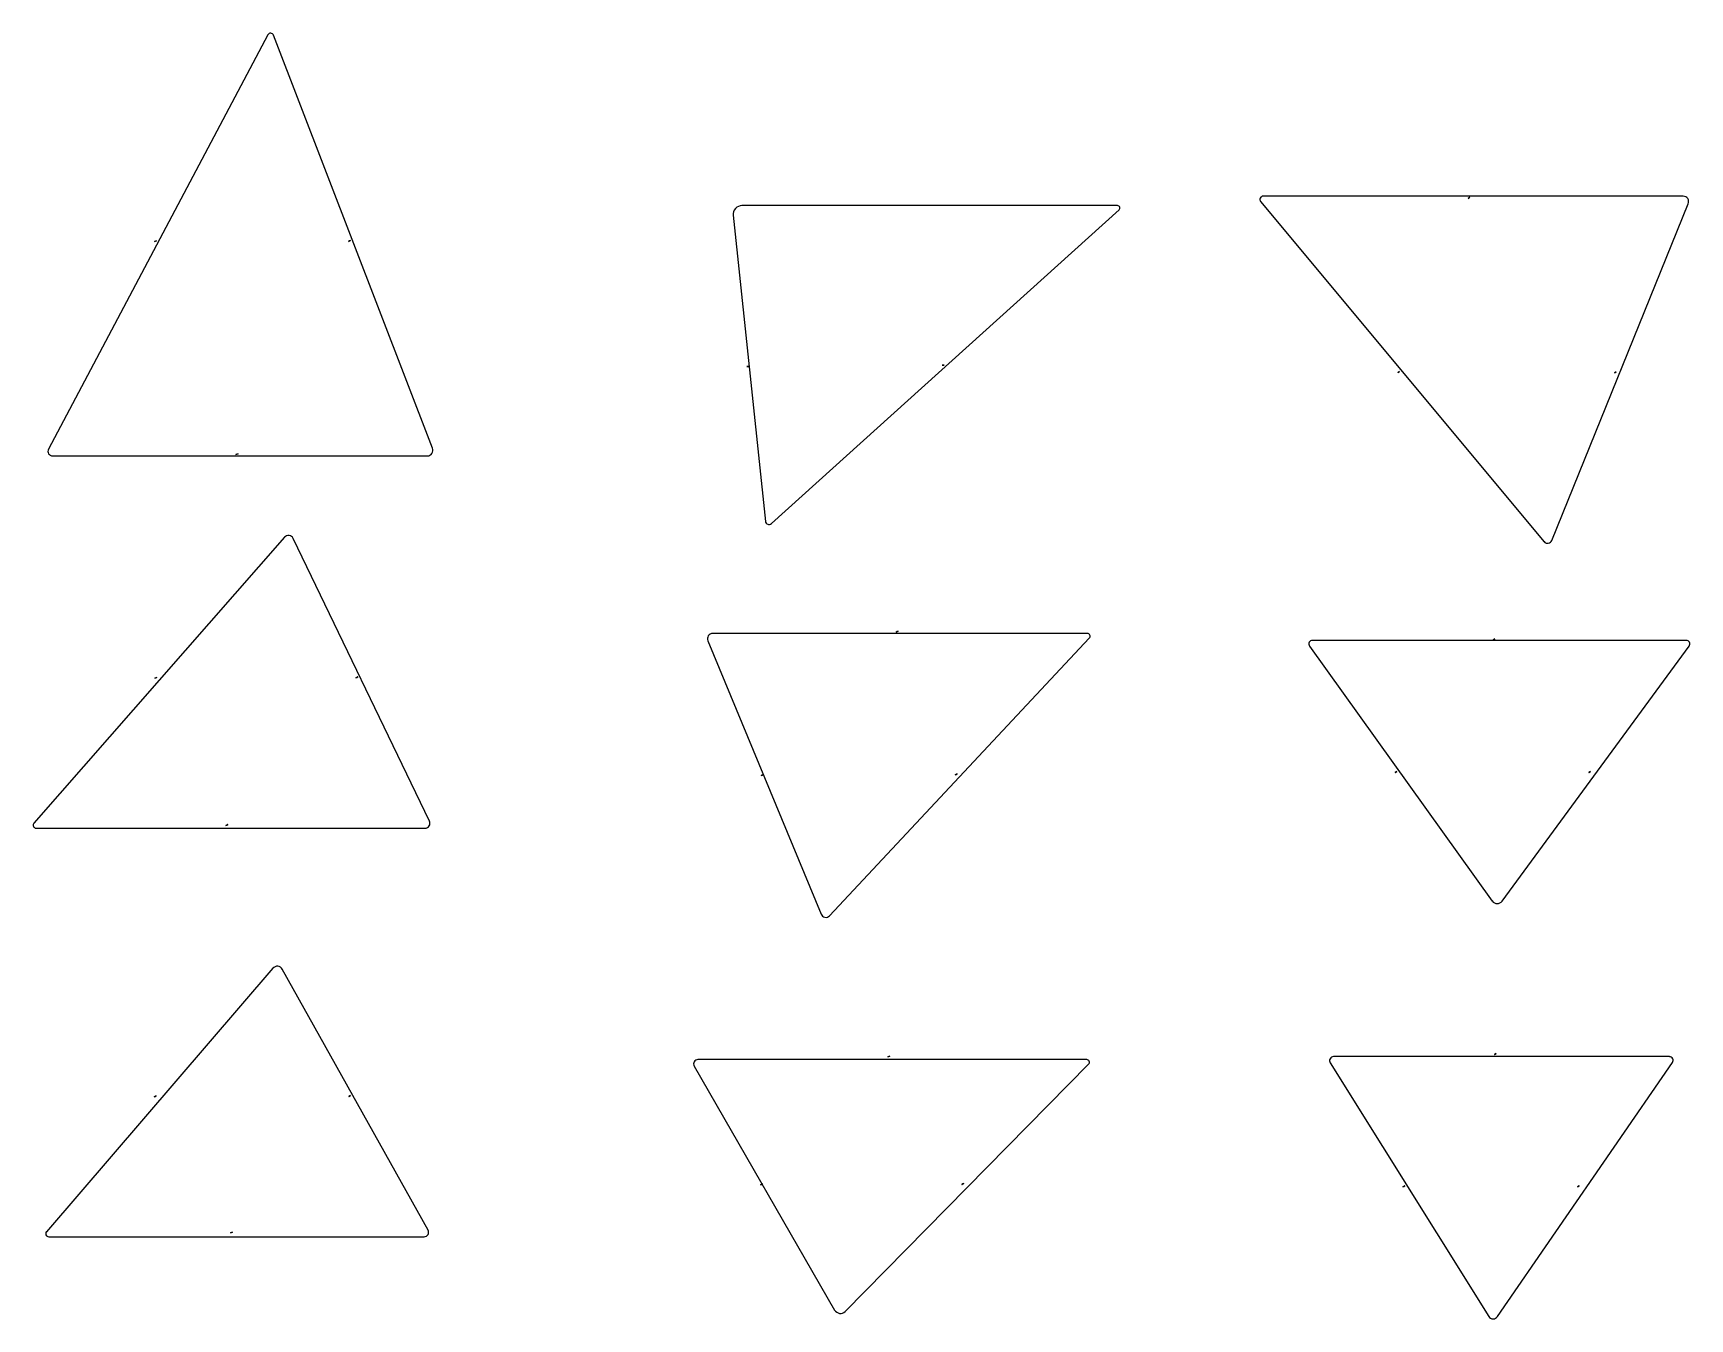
# Model space of a CAD drawing. Header units: metres. Extents: x -1 to 145, y -1 to 19.
# Drawn here: x 100.96 to 108.92, y 7.17 to 13.35 of the extents above; entities that cross this region are included whole.
import ezdxf

# ---------------------------------------------------------------- set-up
doc = ezdxf.new("R2010")
doc.units = ezdxf.units.M
doc.layers.add('LABELS', color=1, linetype='CONTINUOUS')
doc.layers.add('SHAPES', color=3, linetype='CONTINUOUS')

msp = doc.modelspace()

# ---------------------------------------------------------------- linework, layer by layer
at = {"layer": 'LABELS'}
for p, q in [((107.8621, 12.5587), (107.854, 12.5522)), ((107.8621, 12.5587), (107.854, 12.5522)), ((107.8621, 12.5587), (107.854, 12.5522)), ((107.8621, 12.5587), (107.854, 12.5522)), ((107.854, 12.5522), (107.858, 12.5554)), ((107.854, 12.5522), (107.858, 12.5554)), ((107.858, 12.5554), (107.854, 12.5522)), ((107.854, 12.5522), (107.858, 12.5554)), ((107.858, 12.5554), (107.854, 12.5522)), ((107.854, 12.5522), (107.858, 12.5554)), ((107.858, 12.5554), (107.854, 12.5522)), ((107.854, 12.5522), (107.858, 12.5554)), ((107.858, 12.5554), (107.854, 12.5522)), ((107.854, 12.5522), (107.854, 12.5522)), ((107.854, 12.5522), (107.854, 12.5522)), ((107.854, 12.5522), (107.854, 12.5522)), ((107.858, 12.5554), (107.8621, 12.5587)), ((107.858, 12.5554), (107.8621, 12.5587)), ((107.858, 12.5554), (107.8621, 12.5587)), ((107.8621, 12.5587), (107.858, 12.5554)), ((107.8621, 12.5587), (107.858, 12.5554)), ((107.858, 12.5554), (107.8621, 12.5587)), ((107.8621, 12.5587), (107.858, 12.5554)), ((107.858, 12.5554), (107.8621, 12.5587)), ((107.8621, 12.5587), (107.858, 12.5554)), ((107.858, 12.5554), (107.858, 12.5554)), ((107.8621, 12.5587), (107.8621, 12.5587)), ((107.8621, 12.5587), (107.8621, 12.5587)), ((107.8621, 12.5587), (107.8621, 12.5587)), ((101.5491, 12.3479), (101.5393, 12.3444)), ((101.5491, 12.3479), (101.5393, 12.3444)), ((101.5491, 12.3479), (101.5393, 12.3444)), ((101.5491, 12.3479), (101.5393, 12.3444)), ((101.5393, 12.3444), (101.5491, 12.3479)), ((101.5491, 12.3479), (101.5393, 12.3444)), ((101.5393, 12.3444), (101.5442, 12.3461)), ((101.5442, 12.3461), (101.5393, 12.3444)), ((101.5442, 12.3461), (101.5393, 12.3444)), ((101.5393, 12.3444), (101.5442, 12.3461)), ((101.5442, 12.3461), (101.5393, 12.3444)), ((101.5393, 12.3444), (101.5442, 12.3461)), ((101.5442, 12.3461), (101.5393, 12.3444)), ((101.5393, 12.3444), (101.5442, 12.3461)), ((101.5442, 12.3461), (101.5393, 12.3444)), ((101.5393, 12.3444), (101.5442, 12.3461)), ((101.5442, 12.3461), (101.5393, 12.3444)), ((101.5393, 12.3444), (101.5442, 12.3461)), ((101.5393, 12.3444), (101.5442, 12.3461)), ((101.5442, 12.3461), (101.5393, 12.3444)), ((101.5393, 12.3444), (101.5442, 12.3461)), ((101.5442, 12.3461), (101.5491, 12.3479)), ((101.5491, 12.3479), (101.5442, 12.3461)), ((101.5442, 12.3461), (101.5491, 12.3479)), ((101.5491, 12.3479), (101.5442, 12.3461)), ((101.5442, 12.3461), (101.5491, 12.3479)), ((101.5491, 12.3479), (101.5442, 12.3461)), ((101.5442, 12.3461), (101.5491, 12.3479)), ((101.5442, 12.3461), (101.5491, 12.3479)), ((101.5491, 12.3479), (101.5442, 12.3461)), ((101.5442, 12.3461), (101.5491, 12.3479)), ((101.5491, 12.3479), (101.5491, 12.3479)), ((101.5491, 12.3479), (101.5491, 12.3479)), ((101.5491, 12.3479), (101.5491, 12.3479)), ((101.5491, 12.3479), (101.5491, 12.3479)), ((101.5491, 12.3479), (101.5491, 12.3479)), ((102.4804, 12.349), (102.4706, 12.3455)), ((102.4804, 12.349), (102.4706, 12.3455)), ((102.4804, 12.349), (102.4706, 12.3455)), ((102.4804, 12.349), (102.4706, 12.3455)), ((102.4804, 12.349), (102.4706, 12.3455)), ((102.4706, 12.3455), (102.4755, 12.3473)), ((102.4755, 12.3473), (102.4706, 12.3455)), ((102.4755, 12.3473), (102.4706, 12.3455)), ((102.4706, 12.3455), (102.4755, 12.3473)), ((102.4755, 12.3473), (102.4706, 12.3455)), ((102.4706, 12.3455), (102.4755, 12.3473)), ((102.4755, 12.3473), (102.4706, 12.3455)), ((102.4706, 12.3455), (102.4755, 12.3473)), ((102.4755, 12.3473), (102.4706, 12.3455)), ((102.4706, 12.3455), (102.4755, 12.3473)), ((102.4755, 12.3473), (102.4706, 12.3455)), ((102.4706, 12.3455), (102.4755, 12.3473)), ((102.4706, 12.3455), (102.4755, 12.3473)), ((102.4755, 12.3473), (102.4706, 12.3455)), ((102.4706, 12.3455), (102.4755, 12.3473)), ((102.4706, 12.3455), (102.4755, 12.3473)), ((102.4706, 12.3455), (102.4706, 12.3455)), ((102.4706, 12.3455), (102.4706, 12.3455)), ((102.4706, 12.3455), (102.4706, 12.3455)), ((102.4706, 12.3455), (102.4706, 12.3455)), ((102.4706, 12.3455), (102.4706, 12.3455)), ((102.4706, 12.3455), (102.4706, 12.3455)), ((102.4755, 12.3473), (102.4804, 12.349)), ((102.4804, 12.349), (102.4755, 12.3473)), ((102.4755, 12.3473), (102.4804, 12.349)), ((102.4804, 12.349), (102.4755, 12.3473)), ((102.4755, 12.3473), (102.4804, 12.349)), ((102.4804, 12.349), (102.4755, 12.3473)), ((102.4755, 12.3473), (102.4804, 12.349)), ((102.4755, 12.3473), (102.4804, 12.349)), ((102.4804, 12.349), (102.4755, 12.3473)), ((102.4755, 12.3473), (102.4804, 12.349)), ((102.4804, 12.349), (102.4804, 12.349)), ((102.4804, 12.349), (102.4804, 12.349)), ((102.4804, 12.349), (102.4804, 12.349)), ((102.4804, 12.349), (102.4804, 12.349)), ((102.4804, 12.349), (102.4804, 12.349)), ((102.4804, 12.349), (102.4804, 12.349)), ((101.5393, 12.3444), (101.5393, 12.3444)), ((101.5393, 12.3444), (101.5393, 12.3444)), ((101.5393, 12.3444), (101.5393, 12.3444)), ((101.5393, 12.3444), (101.5393, 12.3444)), ((101.5393, 12.3444), (101.5393, 12.3444)), ((101.5393, 12.3444), (101.5393, 12.3444)), ((104.3868, 11.7442), (104.392, 11.7442)), ((104.392, 11.7442), (104.3868, 11.7442)), ((104.3972, 11.7442), (104.3868, 11.7442)), ((104.392, 11.7442), (104.3868, 11.7442)), ((104.3868, 11.7442), (104.3868, 11.7442)), ((104.3868, 11.7442), (104.392, 11.7442)), ((104.392, 11.7442), (104.3868, 11.7442)), ((104.3868, 11.7442), (104.392, 11.7442)), ((104.392, 11.7442), (104.3868, 11.7442)), ((104.3868, 11.7442), (104.3868, 11.7442)), ((104.3868, 11.7442), (104.392, 11.7442)), ((104.392, 11.7442), (104.3868, 11.7442)), ((104.3868, 11.7442), (104.3868, 11.7442)), ((104.3868, 11.7442), (104.392, 11.7442)), ((104.392, 11.7442), (104.3868, 11.7442)), ((104.3972, 11.7442), (104.3868, 11.7442)), ((104.3868, 11.7442), (104.3868, 11.7442)), ((104.3868, 11.7442), (104.392, 11.7442)), ((104.3972, 11.7442), (104.3868, 11.7442)), ((104.3972, 11.7442), (104.3868, 11.7442)), ((104.3868, 11.7442), (104.392, 11.7442)), ((104.392, 11.7442), (104.3868, 11.7442)), ((104.3868, 11.7442), (104.3868, 11.7442)), ((104.3868, 11.7442), (104.392, 11.7442)), ((104.3868, 11.7442), (104.3972, 11.7442)), ((104.3972, 11.7442), (104.3868, 11.7442)), ((104.3868, 11.7442), (104.3868, 11.7442)), ((104.3868, 11.7442), (104.392, 11.7442)), ((104.392, 11.7442), (104.3972, 11.7442)), ((104.3972, 11.7442), (104.392, 11.7442)), ((104.392, 11.7442), (104.3972, 11.7442)), ((104.3972, 11.7442), (104.392, 11.7442)), ((104.392, 11.7442), (104.3972, 11.7442)), ((104.3972, 11.7442), (104.392, 11.7442)), ((104.392, 11.7442), (104.3972, 11.7442)), ((104.392, 11.7442), (104.3972, 11.7442)), ((104.3972, 11.7442), (104.392, 11.7442)), ((104.392, 11.7442), (104.3972, 11.7442)), ((104.392, 11.7442), (104.3972, 11.7442)), ((104.3972, 11.7442), (104.3972, 11.7442)), ((104.3972, 11.7442), (104.3972, 11.7442)), ((104.3972, 11.7442), (104.3972, 11.7442)), ((104.3972, 11.7442), (104.3972, 11.7442)), ((104.3972, 11.7442), (104.3972, 11.7442)), ((104.3972, 11.7442), (104.3972, 11.7442)), ((105.3251, 11.7508), (105.3303, 11.7508)), ((105.3303, 11.7508), (105.3251, 11.7508)), ((105.3355, 11.7508), (105.3251, 11.7508)), ((105.3303, 11.7508), (105.3251, 11.7508)), ((105.3251, 11.7508), (105.3251, 11.7508)), ((105.3251, 11.7508), (105.3303, 11.7508)), ((105.3303, 11.7508), (105.3251, 11.7508)), ((105.3251, 11.7508), (105.3303, 11.7508)), ((105.3303, 11.7508), (105.3251, 11.7508)), ((105.3251, 11.7508), (105.3251, 11.7508)), ((105.3251, 11.7508), (105.3303, 11.7508)), ((105.3303, 11.7508), (105.3251, 11.7508)), ((105.3251, 11.7508), (105.3251, 11.7508)), ((105.3251, 11.7508), (105.3303, 11.7508)), ((105.3303, 11.7508), (105.3251, 11.7508)), ((105.3355, 11.7508), (105.3251, 11.7508)), ((105.3251, 11.7508), (105.3251, 11.7508)), ((105.3251, 11.7508), (105.3303, 11.7508)), ((105.3355, 11.7508), (105.3251, 11.7508)), ((105.3355, 11.7508), (105.3251, 11.7508)), ((105.3251, 11.7508), (105.3303, 11.7508)), ((105.3303, 11.7508), (105.3251, 11.7508)), ((105.3251, 11.7508), (105.3251, 11.7508)), ((105.3251, 11.7508), (105.3303, 11.7508)), ((105.3251, 11.7508), (105.3251, 11.7508)), ((105.3251, 11.7508), (105.3355, 11.7508)), ((105.3355, 11.7508), (105.3251, 11.7508)), ((105.3303, 11.7508), (105.3355, 11.7508)), ((105.3355, 11.7508), (105.3303, 11.7508)), ((105.3303, 11.7508), (105.3355, 11.7508)), ((105.3355, 11.7508), (105.3303, 11.7508)), ((105.3303, 11.7508), (105.3355, 11.7508)), ((105.3355, 11.7508), (105.3303, 11.7508)), ((105.3303, 11.7508), (105.3355, 11.7508)), ((105.3303, 11.7508), (105.3355, 11.7508)), ((105.3355, 11.7508), (105.3303, 11.7508)), ((105.3303, 11.7508), (105.3355, 11.7508)), ((105.3355, 11.7508), (105.3355, 11.7508)), ((105.3355, 11.7508), (105.3355, 11.7508)), ((105.3355, 11.7508), (105.3355, 11.7508)), ((105.3355, 11.7508), (105.3355, 11.7508)), ((105.3355, 11.7508), (105.3355, 11.7508)), ((107.5236, 11.7205), (107.5155, 11.7139)), ((107.5236, 11.7205), (107.5155, 11.7139)), ((107.5236, 11.7205), (107.5155, 11.7139)), ((107.5236, 11.7205), (107.5155, 11.7139)), ((107.5236, 11.7205), (107.5155, 11.7139)), ((107.5155, 11.7139), (107.5195, 11.7172)), ((107.5195, 11.7172), (107.5155, 11.7139)), ((107.5195, 11.7172), (107.5155, 11.7139)), ((107.5155, 11.7139), (107.5195, 11.7172)), ((107.5195, 11.7172), (107.5155, 11.7139)), ((107.5155, 11.7139), (107.5195, 11.7172)), ((107.5195, 11.7172), (107.5155, 11.7139)), ((107.5155, 11.7139), (107.5195, 11.7172)), ((107.5195, 11.7172), (107.5155, 11.7139)), ((107.5155, 11.7139), (107.5195, 11.7172)), ((107.5195, 11.7172), (107.5155, 11.7139)), ((107.5155, 11.7139), (107.5195, 11.7172)), ((107.5155, 11.7139), (107.5195, 11.7172)), ((107.5195, 11.7172), (107.5155, 11.7139)), ((107.5155, 11.7139), (107.5195, 11.7172)), ((107.5155, 11.7139), (107.5195, 11.7172)), ((107.5155, 11.7139), (107.5155, 11.7139)), ((107.5155, 11.7139), (107.5155, 11.7139)), ((107.5155, 11.7139), (107.5155, 11.7139)), ((107.5155, 11.7139), (107.5155, 11.7139)), ((107.5155, 11.7139), (107.5155, 11.7139)), ((107.5155, 11.7139), (107.5155, 11.7139)), ((107.5195, 11.7172), (107.5236, 11.7205)), ((107.5236, 11.7205), (107.5195, 11.7172)), ((107.5195, 11.7172), (107.5236, 11.7205)), ((107.5236, 11.7205), (107.5195, 11.7172)), ((107.5195, 11.7172), (107.5236, 11.7205)), ((107.5236, 11.7205), (107.5195, 11.7172)), ((107.5195, 11.7172), (107.5236, 11.7205)), ((107.5195, 11.7172), (107.5236, 11.7205)), ((107.5236, 11.7205), (107.5195, 11.7172)), ((107.5195, 11.7172), (107.5236, 11.7205)), ((107.5236, 11.7205), (107.5236, 11.7205)), ((107.5236, 11.7205), (107.5236, 11.7205)), ((107.5236, 11.7205), (107.5236, 11.7205)), ((107.5236, 11.7205), (107.5236, 11.7205)), ((107.5236, 11.7205), (107.5236, 11.7205)), ((107.5236, 11.7205), (107.5236, 11.7205)), ((108.5651, 11.7177), (108.557, 11.7112)), ((108.5651, 11.7177), (108.557, 11.7112)), ((108.5651, 11.7177), (108.557, 11.7112)), ((108.5651, 11.7177), (108.557, 11.7112)), ((108.557, 11.7112), (108.561, 11.7145)), ((108.561, 11.7145), (108.557, 11.7112)), ((108.561, 11.7145), (108.557, 11.7112)), ((108.557, 11.7112), (108.561, 11.7145)), ((108.561, 11.7145), (108.557, 11.7112)), ((108.557, 11.7112), (108.561, 11.7145)), ((108.561, 11.7145), (108.557, 11.7112)), ((108.557, 11.7112), (108.561, 11.7145)), ((108.561, 11.7145), (108.557, 11.7112)), ((108.557, 11.7112), (108.561, 11.7145)), ((108.561, 11.7145), (108.557, 11.7112)), ((108.557, 11.7112), (108.561, 11.7145)), ((108.557, 11.7112), (108.561, 11.7145)), ((108.561, 11.7145), (108.557, 11.7112)), ((108.557, 11.7112), (108.561, 11.7145)), ((108.557, 11.7112), (108.561, 11.7145)), ((108.561, 11.7145), (108.557, 11.7112)), ((108.557, 11.7112), (108.561, 11.7145)), ((108.557, 11.7112), (108.557, 11.7112)), ((108.557, 11.7112), (108.557, 11.7112)), ((108.557, 11.7112), (108.557, 11.7112)), ((108.557, 11.7112), (108.557, 11.7112)), ((108.557, 11.7112), (108.557, 11.7112)), ((108.557, 11.7112), (108.557, 11.7112)), ((108.561, 11.7145), (108.5651, 11.7177)), ((108.5651, 11.7177), (108.561, 11.7145)), ((108.561, 11.7145), (108.5651, 11.7177)), ((108.5651, 11.7177), (108.561, 11.7145)), ((108.561, 11.7145), (108.5651, 11.7177)), ((108.5651, 11.7177), (108.561, 11.7145)), ((108.561, 11.7145), (108.5651, 11.7177)), ((108.561, 11.7145), (108.5651, 11.7177)), ((108.5651, 11.7177), (108.561, 11.7145)), ((108.561, 11.7145), (108.5651, 11.7177)), ((108.561, 11.7145), (108.5651, 11.7177)), ((108.5651, 11.7177), (108.561, 11.7145)), ((108.561, 11.7145), (108.5651, 11.7177)), ((108.5651, 11.7177), (108.5651, 11.7177)), ((108.5651, 11.7177), (108.5651, 11.7177)), ((108.5651, 11.7177), (108.5651, 11.7177)), ((108.5651, 11.7177), (108.5651, 11.7177)), ((108.5651, 11.7177), (108.5651, 11.7177)), ((108.5651, 11.7177), (108.5651, 11.7177)), ((101.9401, 11.3243), (101.9303, 11.3207)), ((101.9401, 11.3243), (101.9303, 11.3207)), ((101.9401, 11.3243), (101.9303, 11.3207)), ((101.9303, 11.3207), (101.9401, 11.3243)), ((101.9401, 11.3243), (101.9303, 11.3207)), ((101.9303, 11.3207), (101.9401, 11.3243)), ((101.9401, 11.3243), (101.9303, 11.3207)), ((101.9303, 11.3207), (101.9352, 11.3225)), ((101.9303, 11.3207), (101.9352, 11.3225)), ((101.9352, 11.3225), (101.9303, 11.3207)), ((101.9303, 11.3207), (101.9352, 11.3225)), ((101.9352, 11.3225), (101.9303, 11.3207)), ((101.9303, 11.3207), (101.9352, 11.3225)), ((101.9352, 11.3225), (101.9303, 11.3207)), ((101.9303, 11.3207), (101.9352, 11.3225)), ((101.9303, 11.3207), (101.9303, 11.3207)), ((101.9303, 11.3207), (101.9303, 11.3207)), ((101.9303, 11.3207), (101.9303, 11.3207)), ((101.9303, 11.3207), (101.9303, 11.3207)), ((101.9352, 11.3225), (101.9401, 11.3243)), ((101.9352, 11.3225), (101.9401, 11.3243)), ((101.9352, 11.3225), (101.9401, 11.3243)), ((101.9401, 11.3243), (101.9352, 11.3225)), ((101.9352, 11.3225), (101.9401, 11.3243)), ((101.9401, 11.3243), (101.9352, 11.3225)), ((101.9352, 11.3225), (101.9401, 11.3243)), ((101.9401, 11.3243), (101.9352, 11.3225)), ((101.9352, 11.3225), (101.9401, 11.3243)), ((101.9352, 11.3225), (101.9352, 11.3225)), ((101.9401, 11.3243), (101.9401, 11.3243)), ((101.9401, 11.3243), (101.9401, 11.3243)), ((101.9401, 11.3243), (101.9401, 11.3243)), ((101.9401, 11.3243), (101.9401, 11.3243)), ((105.1132, 10.4712), (105.1035, 10.4676)), ((105.1132, 10.4712), (105.1035, 10.4676)), ((105.1132, 10.4712), (105.1035, 10.4676)), ((105.1035, 10.4676), (105.1132, 10.4712)), ((105.1132, 10.4712), (105.1035, 10.4676)), ((105.1035, 10.4676), (105.1132, 10.4712)), ((105.1132, 10.4712), (105.1035, 10.4676)), ((105.1035, 10.4676), (105.1084, 10.4694)), ((105.1035, 10.4676), (105.1084, 10.4694)), ((105.1084, 10.4694), (105.1035, 10.4676)), ((105.1035, 10.4676), (105.1084, 10.4694)), ((105.1084, 10.4694), (105.1035, 10.4676)), ((105.1035, 10.4676), (105.1084, 10.4694)), ((105.1084, 10.4694), (105.1035, 10.4676)), ((105.1035, 10.4676), (105.1084, 10.4694)), ((105.1035, 10.4676), (105.1035, 10.4676)), ((105.1035, 10.4676), (105.1035, 10.4676)), ((105.1035, 10.4676), (105.1035, 10.4676)), ((105.1035, 10.4676), (105.1035, 10.4676)), ((105.1084, 10.4694), (105.1132, 10.4712)), ((105.1084, 10.4694), (105.1132, 10.4712)), ((105.1084, 10.4694), (105.1132, 10.4712)), ((105.1132, 10.4712), (105.1084, 10.4694)), ((105.1084, 10.4694), (105.1132, 10.4712)), ((105.1132, 10.4712), (105.1084, 10.4694)), ((105.1084, 10.4694), (105.1132, 10.4712)), ((105.1132, 10.4712), (105.1084, 10.4694)), ((105.1084, 10.4694), (105.1132, 10.4712)), ((105.1084, 10.4694), (105.1084, 10.4694)), ((105.1132, 10.4712), (105.1132, 10.4712)), ((105.1132, 10.4712), (105.1132, 10.4712)), ((105.1132, 10.4712), (105.1132, 10.4712)), ((105.1132, 10.4712), (105.1132, 10.4712)), ((107.9823, 10.4347), (107.9734, 10.4292)), ((107.9823, 10.4347), (107.9734, 10.4292)), ((107.9823, 10.4347), (107.9734, 10.4292)), ((107.9778, 10.4319), (107.9823, 10.4347)), ((107.9778, 10.4319), (107.9823, 10.4347)), ((107.9778, 10.4319), (107.9823, 10.4347)), ((107.9823, 10.4347), (107.9778, 10.4319)), ((107.9778, 10.4319), (107.9823, 10.4347)), ((107.9823, 10.4347), (107.9778, 10.4319)), ((107.9778, 10.4319), (107.9823, 10.4347)), ((107.9823, 10.4347), (107.9778, 10.4319)), ((107.9778, 10.4319), (107.9823, 10.4347)), ((107.9823, 10.4347), (107.9778, 10.4319)), ((107.9778, 10.4319), (107.9823, 10.4347)), ((107.9823, 10.4347), (107.9778, 10.4319)), ((107.9823, 10.4347), (107.9823, 10.4347)), ((107.9823, 10.4347), (107.9823, 10.4347)), ((107.9823, 10.4347), (107.9823, 10.4347)), ((107.9734, 10.4292), (107.9778, 10.4319)), ((107.9734, 10.4292), (107.9778, 10.4319)), ((107.9778, 10.4319), (107.9734, 10.4292)), ((107.9734, 10.4292), (107.9778, 10.4319)), ((107.9778, 10.4319), (107.9734, 10.4292)), ((107.9734, 10.4292), (107.9778, 10.4319)), ((107.9778, 10.4319), (107.9734, 10.4292)), ((107.9734, 10.4292), (107.9778, 10.4319)), ((107.9778, 10.4319), (107.9734, 10.4292)), ((107.9734, 10.4292), (107.9778, 10.4319)), ((107.9778, 10.4319), (107.9734, 10.4292)), ((107.9734, 10.4292), (107.9734, 10.4292)), ((107.9734, 10.4292), (107.9734, 10.4292)), ((107.9734, 10.4292), (107.9734, 10.4292)), ((107.9778, 10.4319), (107.9778, 10.4319)), ((101.5493, 10.2494), (101.5396, 10.2455)), ((101.5396, 10.2455), (101.5493, 10.2494)), ((101.5493, 10.2494), (101.5396, 10.2455)), ((101.5493, 10.2494), (101.5396, 10.2455)), ((101.5493, 10.2494), (101.5396, 10.2455)), ((101.5396, 10.2455), (101.5493, 10.2494)), ((101.5493, 10.2494), (101.5396, 10.2455)), ((101.5396, 10.2455), (101.5445, 10.2475)), ((101.5445, 10.2475), (101.5396, 10.2455)), ((101.5445, 10.2475), (101.5396, 10.2455)), ((101.5396, 10.2455), (101.5445, 10.2475)), ((101.5445, 10.2475), (101.5396, 10.2455)), ((101.5396, 10.2455), (101.5445, 10.2475)), ((101.5445, 10.2475), (101.5396, 10.2455)), ((101.5396, 10.2455), (101.5445, 10.2475)), ((101.5445, 10.2475), (101.5396, 10.2455)), ((101.5396, 10.2455), (101.5445, 10.2475)), ((101.5445, 10.2475), (101.5396, 10.2455)), ((101.5396, 10.2455), (101.5445, 10.2475)), ((101.5396, 10.2455), (101.5445, 10.2475)), ((101.5445, 10.2475), (101.5396, 10.2455)), ((101.5396, 10.2455), (101.5445, 10.2475)), ((101.5396, 10.2455), (101.5396, 10.2455)), ((101.5396, 10.2455), (101.5396, 10.2455)), ((101.5396, 10.2455), (101.5396, 10.2455)), ((101.5396, 10.2455), (101.5396, 10.2455)), ((101.5396, 10.2455), (101.5396, 10.2455)), ((101.5396, 10.2455), (101.5396, 10.2455)), ((101.5445, 10.2475), (101.5493, 10.2494)), ((101.5493, 10.2494), (101.5445, 10.2475)), ((101.5445, 10.2475), (101.5493, 10.2494)), ((101.5493, 10.2494), (101.5445, 10.2475)), ((101.5445, 10.2475), (101.5493, 10.2494)), ((101.5445, 10.2475), (101.5493, 10.2494)), ((101.5493, 10.2494), (101.5445, 10.2475)), ((101.5445, 10.2475), (101.5493, 10.2494)), ((101.5493, 10.2494), (101.5445, 10.2475)), ((101.5445, 10.2475), (101.5493, 10.2494)), ((101.5445, 10.2475), (101.5493, 10.2494)), ((101.5493, 10.2494), (101.5493, 10.2494)), ((101.5493, 10.2494), (101.5493, 10.2494)), ((101.5493, 10.2494), (101.5493, 10.2494)), ((101.5493, 10.2494), (101.5493, 10.2494)), ((101.5493, 10.2494), (101.5493, 10.2494)), ((102.5165, 10.2517), (102.5069, 10.2478)), ((102.5069, 10.2478), (102.5165, 10.2517)), ((102.5165, 10.2517), (102.5069, 10.2478)), ((102.5165, 10.2517), (102.5069, 10.2478)), ((102.5165, 10.2517), (102.5069, 10.2478)), ((102.5165, 10.2517), (102.5069, 10.2478)), ((102.5069, 10.2478), (102.5117, 10.2498)), ((102.5117, 10.2498), (102.5069, 10.2478)), ((102.5117, 10.2498), (102.5069, 10.2478)), ((102.5069, 10.2478), (102.5117, 10.2498)), ((102.5117, 10.2498), (102.5069, 10.2478)), ((102.5069, 10.2478), (102.5117, 10.2498)), ((102.5117, 10.2498), (102.5069, 10.2478)), ((102.5069, 10.2478), (102.5117, 10.2498)), ((102.5117, 10.2498), (102.5069, 10.2478)), ((102.5069, 10.2478), (102.5117, 10.2498)), ((102.5117, 10.2498), (102.5069, 10.2478)), ((102.5069, 10.2478), (102.5117, 10.2498)), ((102.5069, 10.2478), (102.5117, 10.2498)), ((102.5117, 10.2498), (102.5069, 10.2478)), ((102.5069, 10.2478), (102.5117, 10.2498)), ((102.5069, 10.2478), (102.5117, 10.2498)), ((102.5069, 10.2478), (102.5069, 10.2478)), ((102.5069, 10.2478), (102.5069, 10.2478)), ((102.5069, 10.2478), (102.5069, 10.2478)), ((102.5069, 10.2478), (102.5069, 10.2478)), ((102.5069, 10.2478), (102.5069, 10.2478)), ((102.5069, 10.2478), (102.5069, 10.2478)), ((102.5117, 10.2498), (102.5165, 10.2517)), ((102.5165, 10.2517), (102.5117, 10.2498)), ((102.5117, 10.2498), (102.5165, 10.2517)), ((102.5165, 10.2517), (102.5117, 10.2498)), ((102.5117, 10.2498), (102.5165, 10.2517)), ((102.5117, 10.2498), (102.5165, 10.2517)), ((102.5165, 10.2517), (102.5117, 10.2498)), ((102.5117, 10.2498), (102.5165, 10.2517)), ((102.5165, 10.2517), (102.5117, 10.2498)), ((102.5117, 10.2498), (102.5165, 10.2517)), ((102.5117, 10.2498), (102.5165, 10.2517)), ((102.5165, 10.2517), (102.5165, 10.2517)), ((102.5165, 10.2517), (102.5165, 10.2517)), ((102.5165, 10.2517), (102.5165, 10.2517)), ((102.5165, 10.2517), (102.5165, 10.2517)), ((102.5165, 10.2517), (102.5165, 10.2517)), ((102.5165, 10.2517), (102.5165, 10.2517)), ((107.5112, 9.7973), (107.5024, 9.7918)), ((107.5024, 9.7918), (107.5112, 9.7973)), ((107.5112, 9.7973), (107.5024, 9.7918)), ((107.5112, 9.7973), (107.5024, 9.7918)), ((107.5112, 9.7973), (107.5024, 9.7918)), ((107.5112, 9.7973), (107.5024, 9.7918)), ((107.5068, 9.7946), (107.5112, 9.7973)), ((107.5112, 9.7973), (107.5068, 9.7946)), ((107.5068, 9.7946), (107.5112, 9.7973)), ((107.5112, 9.7973), (107.5068, 9.7946)), ((107.5068, 9.7946), (107.5112, 9.7973)), ((107.5068, 9.7946), (107.5112, 9.7973)), ((107.5112, 9.7973), (107.5068, 9.7946)), ((107.5068, 9.7946), (107.5112, 9.7973)), ((107.5112, 9.7973), (107.5068, 9.7946)), ((107.5068, 9.7946), (107.5112, 9.7973)), ((107.5068, 9.7946), (107.5112, 9.7973)), ((107.5112, 9.7973), (107.5112, 9.7973)), ((107.5112, 9.7973), (107.5112, 9.7973)), ((107.5112, 9.7973), (107.5112, 9.7973)), ((107.5112, 9.7973), (107.5112, 9.7973)), ((107.5112, 9.7973), (107.5112, 9.7973)), ((107.5112, 9.7973), (107.5112, 9.7973)), ((108.4425, 9.7974), (108.4336, 9.7919)), ((108.4336, 9.7919), (108.4425, 9.7974)), ((108.4425, 9.7974), (108.4336, 9.7919)), ((108.4425, 9.7974), (108.4336, 9.7919)), ((108.4425, 9.7974), (108.4336, 9.7919)), ((108.4381, 9.7947), (108.4425, 9.7974)), ((108.4425, 9.7974), (108.4381, 9.7947)), ((108.4381, 9.7947), (108.4425, 9.7974)), ((108.4425, 9.7974), (108.4381, 9.7947)), ((108.4381, 9.7947), (108.4425, 9.7974)), ((108.4381, 9.7947), (108.4425, 9.7974)), ((108.4425, 9.7974), (108.4381, 9.7947)), ((108.4381, 9.7947), (108.4425, 9.7974)), ((108.4425, 9.7974), (108.4381, 9.7947)), ((108.4381, 9.7947), (108.4425, 9.7974)), ((108.4381, 9.7947), (108.4425, 9.7974)), ((108.4381, 9.7947), (108.4425, 9.7974)), ((108.4425, 9.7974), (108.4381, 9.7947)), ((108.4381, 9.7947), (108.4425, 9.7974)), ((108.4425, 9.7974), (108.4425, 9.7974)), ((108.4425, 9.7974), (108.4425, 9.7974)), ((108.4425, 9.7974), (108.4425, 9.7974)), ((108.4425, 9.7974), (108.4425, 9.7974)), ((108.4425, 9.7974), (108.4425, 9.7974)), ((108.4425, 9.7974), (108.4425, 9.7974)), ((104.4643, 9.782), (104.4545, 9.7785)), ((104.4545, 9.7785), (104.4643, 9.782)), ((104.4643, 9.782), (104.4545, 9.7785)), ((104.4643, 9.782), (104.4545, 9.7785)), ((104.4643, 9.782), (104.4545, 9.7785)), ((104.4545, 9.7785), (104.4643, 9.782)), ((104.4643, 9.782), (104.4545, 9.7785)), ((104.4545, 9.7785), (104.4594, 9.7803)), ((104.4594, 9.7803), (104.4545, 9.7785)), ((104.4594, 9.7803), (104.4545, 9.7785)), ((104.4545, 9.7785), (104.4594, 9.7803)), ((104.4594, 9.7803), (104.4545, 9.7785)), ((104.4545, 9.7785), (104.4594, 9.7803)), ((104.4594, 9.7803), (104.4545, 9.7785)), ((104.4545, 9.7785), (104.4594, 9.7803)), ((104.4594, 9.7803), (104.4545, 9.7785)), ((104.4545, 9.7785), (104.4594, 9.7803)), ((104.4594, 9.7803), (104.4545, 9.7785)), ((104.4545, 9.7785), (104.4594, 9.7803)), ((104.4545, 9.7785), (104.4594, 9.7803)), ((104.4594, 9.7803), (104.4545, 9.7785)), ((104.4545, 9.7785), (104.4594, 9.7803)), ((104.4545, 9.7785), (104.4594, 9.7803)), ((104.4545, 9.7785), (104.4545, 9.7785)), ((104.4545, 9.7785), (104.4545, 9.7785)), ((104.4545, 9.7785), (104.4545, 9.7785)), ((104.4545, 9.7785), (104.4545, 9.7785)), ((104.4545, 9.7785), (104.4545, 9.7785)), ((104.4545, 9.7785), (104.4545, 9.7785)), ((104.4594, 9.7803), (104.4643, 9.782)), ((104.4643, 9.782), (104.4594, 9.7803)), ((104.4594, 9.7803), (104.4643, 9.782)), ((104.4643, 9.782), (104.4594, 9.7803)), ((104.4594, 9.7803), (104.4643, 9.782)), ((104.4594, 9.7803), (104.4643, 9.782)), ((104.4643, 9.782), (104.4594, 9.7803)), ((104.4594, 9.7803), (104.4643, 9.782)), ((104.4643, 9.782), (104.4594, 9.7803)), ((104.4594, 9.7803), (104.4643, 9.782)), ((104.4594, 9.7803), (104.4643, 9.782)), ((104.4594, 9.7803), (104.4643, 9.782)), ((104.4643, 9.782), (104.4643, 9.782)), ((104.4643, 9.782), (104.4643, 9.782)), ((104.4643, 9.782), (104.4643, 9.782)), ((104.4643, 9.782), (104.4643, 9.782)), ((104.4643, 9.782), (104.4643, 9.782)), ((104.4643, 9.782), (104.4643, 9.782)), ((105.3973, 9.7852), (105.3875, 9.7816)), ((105.3875, 9.7816), (105.3973, 9.7852)), ((105.3973, 9.7852), (105.3875, 9.7816)), ((105.3973, 9.7852), (105.3875, 9.7816)), ((105.3973, 9.7852), (105.3875, 9.7816)), ((105.3875, 9.7816), (105.3973, 9.7852)), ((105.3973, 9.7852), (105.3875, 9.7816)), ((105.3875, 9.7816), (105.3924, 9.7834)), ((105.3924, 9.7834), (105.3875, 9.7816)), ((105.3924, 9.7834), (105.3875, 9.7816)), ((105.3875, 9.7816), (105.3924, 9.7834)), ((105.3924, 9.7834), (105.3875, 9.7816)), ((105.3875, 9.7816), (105.3924, 9.7834)), ((105.3924, 9.7834), (105.3875, 9.7816)), ((105.3875, 9.7816), (105.3924, 9.7834)), ((105.3924, 9.7834), (105.3875, 9.7816)), ((105.3875, 9.7816), (105.3924, 9.7834)), ((105.3924, 9.7834), (105.3875, 9.7816)), ((105.3875, 9.7816), (105.3924, 9.7834)), ((105.3875, 9.7816), (105.3924, 9.7834)), ((105.3924, 9.7834), (105.3875, 9.7816)), ((105.3875, 9.7816), (105.3924, 9.7834)), ((105.3875, 9.7816), (105.3875, 9.7816)), ((105.3875, 9.7816), (105.3875, 9.7816)), ((105.3875, 9.7816), (105.3875, 9.7816)), ((105.3875, 9.7816), (105.3875, 9.7816)), ((105.3875, 9.7816), (105.3875, 9.7816)), ((105.3875, 9.7816), (105.3875, 9.7816)), ((105.3924, 9.7834), (105.3973, 9.7852)), ((105.3973, 9.7852), (105.3924, 9.7834)), ((105.3924, 9.7834), (105.3973, 9.7852)), ((105.3973, 9.7852), (105.3924, 9.7834)), ((105.3924, 9.7834), (105.3973, 9.7852)), ((105.3924, 9.7834), (105.3973, 9.7852)), ((105.3973, 9.7852), (105.3924, 9.7834)), ((105.3924, 9.7834), (105.3973, 9.7852)), ((105.3973, 9.7852), (105.3924, 9.7834)), ((105.3924, 9.7834), (105.3973, 9.7852)), ((105.3924, 9.7834), (105.3973, 9.7852)), ((105.3973, 9.7852), (105.3973, 9.7852)), ((105.3973, 9.7852), (105.3973, 9.7852)), ((105.3973, 9.7852), (105.3973, 9.7852)), ((105.3973, 9.7852), (105.3973, 9.7852)), ((105.3973, 9.7852), (105.3973, 9.7852)), ((107.5024, 9.7918), (107.5068, 9.7946)), ((107.5068, 9.7946), (107.5024, 9.7918)), ((107.5068, 9.7946), (107.5024, 9.7918)), ((107.5024, 9.7918), (107.5068, 9.7946)), ((107.5068, 9.7946), (107.5024, 9.7918)), ((107.5024, 9.7918), (107.5068, 9.7946)), ((107.5068, 9.7946), (107.5024, 9.7918)), ((107.5024, 9.7918), (107.5068, 9.7946)), ((107.5068, 9.7946), (107.5024, 9.7918)), ((107.5024, 9.7918), (107.5068, 9.7946)), ((107.5068, 9.7946), (107.5024, 9.7918)), ((107.5024, 9.7918), (107.5068, 9.7946)), ((107.5024, 9.7918), (107.5068, 9.7946)), ((107.5068, 9.7946), (107.5024, 9.7918)), ((107.5024, 9.7918), (107.5068, 9.7946)), ((107.5024, 9.7918), (107.5068, 9.7946)), ((107.5024, 9.7918), (107.5024, 9.7918)), ((107.5024, 9.7918), (107.5024, 9.7918)), ((107.5024, 9.7918), (107.5024, 9.7918)), ((107.5024, 9.7918), (107.5024, 9.7918)), ((107.5024, 9.7918), (107.5024, 9.7918)), ((107.5024, 9.7918), (107.5024, 9.7918)), ((108.4336, 9.7919), (108.4381, 9.7947)), ((108.4381, 9.7947), (108.4336, 9.7919)), ((108.4381, 9.7947), (108.4336, 9.7919)), ((108.4336, 9.7919), (108.4381, 9.7947)), ((108.4381, 9.7947), (108.4336, 9.7919)), ((108.4336, 9.7919), (108.4381, 9.7947)), ((108.4381, 9.7947), (108.4336, 9.7919)), ((108.4336, 9.7919), (108.4381, 9.7947)), ((108.4381, 9.7947), (108.4336, 9.7919)), ((108.4336, 9.7919), (108.4381, 9.7947)), ((108.4381, 9.7947), (108.4336, 9.7919)), ((108.4336, 9.7919), (108.4381, 9.7947)), ((108.4336, 9.7919), (108.4381, 9.7947)), ((108.4381, 9.7947), (108.4336, 9.7919)), ((108.4336, 9.7919), (108.4381, 9.7947)), ((108.4336, 9.7919), (108.4381, 9.7947)), ((108.4381, 9.7947), (108.4336, 9.7919)), ((108.4336, 9.7919), (108.4381, 9.7947)), ((108.4336, 9.7919), (108.4336, 9.7919)), ((108.4336, 9.7919), (108.4336, 9.7919)), ((108.4336, 9.7919), (108.4336, 9.7919)), ((108.4336, 9.7919), (108.4336, 9.7919)), ((108.4336, 9.7919), (108.4336, 9.7919)), ((108.4336, 9.7919), (108.4336, 9.7919)), ((101.8907, 9.542), (101.881, 9.5381)), ((101.881, 9.5381), (101.8907, 9.542)), ((101.8907, 9.542), (101.881, 9.5381)), ((101.8907, 9.542), (101.881, 9.5381)), ((101.8907, 9.542), (101.881, 9.5381)), ((101.881, 9.5381), (101.8907, 9.542)), ((101.8907, 9.542), (101.881, 9.5381)), ((101.881, 9.5381), (101.8907, 9.542)), ((101.8907, 9.542), (101.881, 9.5381)), ((101.881, 9.5381), (101.8858, 9.54)), ((101.881, 9.5381), (101.8858, 9.54)), ((101.8858, 9.54), (101.881, 9.5381)), ((101.881, 9.5381), (101.8858, 9.54)), ((101.8858, 9.54), (101.881, 9.5381)), ((101.881, 9.5381), (101.8858, 9.54)), ((101.881, 9.5381), (101.881, 9.5381)), ((101.881, 9.5381), (101.881, 9.5381)), ((101.881, 9.5381), (101.881, 9.5381)), ((101.881, 9.5381), (101.881, 9.5381)), ((101.8858, 9.54), (101.8907, 9.542)), ((101.8858, 9.54), (101.8907, 9.542)), ((101.8858, 9.54), (101.8907, 9.542)), ((101.8907, 9.542), (101.8858, 9.54)), ((101.8858, 9.54), (101.8907, 9.542)), ((101.8907, 9.542), (101.8858, 9.54)), ((101.8858, 9.54), (101.8907, 9.542)), ((101.8858, 9.54), (101.8858, 9.54)), ((101.8907, 9.542), (101.8907, 9.542)), ((101.8907, 9.542), (101.8907, 9.542)), ((101.8907, 9.542), (101.8907, 9.542)), ((101.8907, 9.542), (101.8907, 9.542)), ((105.073, 8.4294), (105.0633, 8.4255)), ((105.0633, 8.4255), (105.073, 8.4294)), ((105.073, 8.4294), (105.0633, 8.4255)), ((105.073, 8.4294), (105.0633, 8.4255)), ((105.073, 8.4294), (105.0633, 8.4255)), ((105.0633, 8.4255), (105.073, 8.4294)), ((105.073, 8.4294), (105.0633, 8.4255)), ((105.0633, 8.4255), (105.073, 8.4294)), ((105.073, 8.4294), (105.0633, 8.4255)), ((105.0633, 8.4255), (105.0681, 8.4275)), ((105.0633, 8.4255), (105.0681, 8.4275)), ((105.0681, 8.4275), (105.0633, 8.4255)), ((105.0633, 8.4255), (105.0681, 8.4275)), ((105.0681, 8.4275), (105.0633, 8.4255)), ((105.0633, 8.4255), (105.0681, 8.4275)), ((105.0633, 8.4255), (105.0633, 8.4255)), ((105.0633, 8.4255), (105.0633, 8.4255)), ((105.0633, 8.4255), (105.0633, 8.4255)), ((105.0633, 8.4255), (105.0633, 8.4255)), ((105.0681, 8.4275), (105.073, 8.4294)), ((105.0681, 8.4275), (105.073, 8.4294)), ((105.0681, 8.4275), (105.073, 8.4294)), ((105.073, 8.4294), (105.0681, 8.4275)), ((105.0681, 8.4275), (105.073, 8.4294)), ((105.073, 8.4294), (105.0681, 8.4275)), ((105.0681, 8.4275), (105.073, 8.4294)), ((105.0681, 8.4275), (105.0681, 8.4275)), ((105.073, 8.4294), (105.073, 8.4294)), ((105.073, 8.4294), (105.073, 8.4294)), ((105.073, 8.4294), (105.073, 8.4294)), ((105.073, 8.4294), (105.073, 8.4294)), ((107.9888, 8.4414), (107.9797, 8.4364)), ((107.9797, 8.4364), (107.9888, 8.4414)), ((107.9888, 8.4414), (107.9797, 8.4364)), ((107.9888, 8.4414), (107.9797, 8.4364)), ((107.9888, 8.4414), (107.9797, 8.4364)), ((107.9797, 8.4364), (107.9842, 8.4389)), ((107.9797, 8.4364), (107.9842, 8.4389)), ((107.9842, 8.4389), (107.9797, 8.4364)), ((107.9797, 8.4364), (107.9842, 8.4389)), ((107.9842, 8.4389), (107.9797, 8.4364)), ((107.9797, 8.4364), (107.9842, 8.4389)), ((107.9842, 8.4389), (107.9797, 8.4364)), ((107.9797, 8.4364), (107.9842, 8.4389)), ((107.9842, 8.4389), (107.9797, 8.4364)), ((107.9797, 8.4364), (107.9797, 8.4364)), ((107.9797, 8.4364), (107.9797, 8.4364)), ((107.9797, 8.4364), (107.9797, 8.4364)), ((107.9842, 8.4389), (107.9888, 8.4414)), ((107.9842, 8.4389), (107.9888, 8.4414)), ((107.9842, 8.4389), (107.9888, 8.4414)), ((107.9888, 8.4414), (107.9842, 8.4389)), ((107.9842, 8.4389), (107.9888, 8.4414)), ((107.9888, 8.4414), (107.9842, 8.4389)), ((107.9842, 8.4389), (107.9888, 8.4414)), ((107.9888, 8.4414), (107.9842, 8.4389)), ((107.9842, 8.4389), (107.9888, 8.4414)), ((107.9888, 8.4414), (107.9842, 8.4389)), ((107.9842, 8.4389), (107.9842, 8.4389)), ((107.9888, 8.4414), (107.9888, 8.4414)), ((107.9888, 8.4414), (107.9888, 8.4414)), ((107.9888, 8.4414), (107.9888, 8.4414)), ((101.5465, 8.2376), (101.5371, 8.2331)), ((101.5371, 8.2331), (101.5465, 8.2376)), ((101.5465, 8.2376), (101.5371, 8.2331)), ((101.5371, 8.2331), (101.5465, 8.2376)), ((101.5465, 8.2376), (101.5371, 8.2331)), ((101.5465, 8.2376), (101.5371, 8.2331)), ((101.5465, 8.2376), (101.5371, 8.2331)), ((101.5371, 8.2331), (101.5465, 8.2376)), ((101.5465, 8.2376), (101.5371, 8.2331)), ((101.5371, 8.2331), (101.5418, 8.2353)), ((101.5418, 8.2353), (101.5371, 8.2331)), ((101.5418, 8.2353), (101.5371, 8.2331)), ((101.5371, 8.2331), (101.5418, 8.2353)), ((101.5418, 8.2353), (101.5371, 8.2331)), ((101.5418, 8.2353), (101.5371, 8.2331)), ((101.5371, 8.2331), (101.5418, 8.2353)), ((101.5418, 8.2353), (101.5371, 8.2331)), ((101.5371, 8.2331), (101.5418, 8.2353)), ((101.5371, 8.2331), (101.5418, 8.2353)), ((101.5418, 8.2353), (101.5371, 8.2331)), ((101.5371, 8.2331), (101.5418, 8.2353)), ((101.5371, 8.2331), (101.5371, 8.2331)), ((101.5371, 8.2331), (101.5371, 8.2331)), ((101.5371, 8.2331), (101.5371, 8.2331)), ((101.5371, 8.2331), (101.5371, 8.2331)), ((101.5371, 8.2331), (101.5371, 8.2331)), ((101.5371, 8.2331), (101.5371, 8.2331)), ((101.5418, 8.2353), (101.5465, 8.2376)), ((101.5465, 8.2376), (101.5418, 8.2353)), ((101.5418, 8.2353), (101.5465, 8.2376)), ((101.5465, 8.2376), (101.5418, 8.2353)), ((101.5418, 8.2353), (101.5465, 8.2376)), ((101.5465, 8.2376), (101.5418, 8.2353)), ((101.5418, 8.2353), (101.5465, 8.2376)), ((101.5418, 8.2353), (101.5465, 8.2376)), ((101.5465, 8.2376), (101.5465, 8.2376)), ((101.5465, 8.2376), (101.5465, 8.2376)), ((101.5465, 8.2376), (101.5465, 8.2376)), ((101.5465, 8.2376), (101.5465, 8.2376)), ((102.4815, 8.2393), (102.4721, 8.2348)), ((102.4721, 8.2348), (102.4815, 8.2393)), ((102.4815, 8.2393), (102.4721, 8.2348)), ((102.4721, 8.2348), (102.4815, 8.2393)), ((102.4815, 8.2393), (102.4721, 8.2348)), ((102.4815, 8.2393), (102.4721, 8.2348)), ((102.4815, 8.2393), (102.4721, 8.2348)), ((102.4815, 8.2393), (102.4721, 8.2348)), ((102.4721, 8.2348), (102.4768, 8.237)), ((102.4768, 8.237), (102.4721, 8.2348)), ((102.4768, 8.237), (102.4721, 8.2348)), ((102.4721, 8.2348), (102.4768, 8.237)), ((102.4768, 8.237), (102.4721, 8.2348)), ((102.4768, 8.237), (102.4721, 8.2348)), ((102.4721, 8.2348), (102.4768, 8.237)), ((102.4768, 8.237), (102.4721, 8.2348)), ((102.4721, 8.2348), (102.4768, 8.237)), ((102.4721, 8.2348), (102.4768, 8.237)), ((102.4768, 8.237), (102.4721, 8.2348)), ((102.4721, 8.2348), (102.4768, 8.237)), ((102.4721, 8.2348), (102.4768, 8.237)), ((102.4721, 8.2348), (102.4721, 8.2348)), ((102.4721, 8.2348), (102.4721, 8.2348)), ((102.4721, 8.2348), (102.4721, 8.2348)), ((102.4721, 8.2348), (102.4721, 8.2348)), ((102.4721, 8.2348), (102.4721, 8.2348)), ((102.4721, 8.2348), (102.4721, 8.2348)), ((102.4768, 8.237), (102.4815, 8.2393)), ((102.4815, 8.2393), (102.4768, 8.237)), ((102.4768, 8.237), (102.4815, 8.2393)), ((102.4815, 8.2393), (102.4768, 8.237)), ((102.4768, 8.237), (102.4815, 8.2393)), ((102.4815, 8.2393), (102.4768, 8.237)), ((102.4768, 8.237), (102.4815, 8.2393)), ((102.4768, 8.237), (102.4815, 8.2393)), ((102.4815, 8.2393), (102.4815, 8.2393)), ((102.4815, 8.2393), (102.4815, 8.2393)), ((102.4815, 8.2393), (102.4815, 8.2393)), ((102.4815, 8.2393), (102.4815, 8.2393)), ((102.4815, 8.2393), (102.4815, 8.2393)), ((104.4608, 7.8144), (104.4511, 7.8105)), ((104.4511, 7.8105), (104.4608, 7.8144)), ((104.4608, 7.8144), (104.4511, 7.8105)), ((104.4511, 7.8105), (104.4608, 7.8144)), ((104.4608, 7.8144), (104.4511, 7.8105)), ((104.4608, 7.8144), (104.4511, 7.8105)), ((104.4608, 7.8144), (104.4511, 7.8105)), ((104.4511, 7.8105), (104.4608, 7.8144)), ((104.4608, 7.8144), (104.4511, 7.8105)), ((104.4511, 7.8105), (104.4559, 7.8125)), ((104.4559, 7.8125), (104.4511, 7.8105)), ((104.4559, 7.8125), (104.4511, 7.8105)), ((104.4511, 7.8105), (104.4559, 7.8125)), ((104.4559, 7.8125), (104.4511, 7.8105)), ((104.4559, 7.8125), (104.4511, 7.8105)), ((104.4511, 7.8105), (104.4559, 7.8125)), ((104.4559, 7.8125), (104.4511, 7.8105)), ((104.4511, 7.8105), (104.4559, 7.8125)), ((104.4511, 7.8105), (104.4559, 7.8125)), ((104.4559, 7.8125), (104.4511, 7.8105)), ((104.4511, 7.8105), (104.4559, 7.8125)), ((104.4511, 7.8105), (104.4559, 7.8125)), ((104.4511, 7.8105), (104.4511, 7.8105)), ((104.4511, 7.8105), (104.4511, 7.8105)), ((104.4511, 7.8105), (104.4511, 7.8105)), ((104.4511, 7.8105), (104.4511, 7.8105)), ((104.4511, 7.8105), (104.4511, 7.8105)), ((104.4511, 7.8105), (104.4511, 7.8105)), ((104.4559, 7.8125), (104.4608, 7.8144)), ((104.4608, 7.8144), (104.4559, 7.8125)), ((104.4559, 7.8125), (104.4608, 7.8144)), ((104.4608, 7.8144), (104.4559, 7.8125)), ((104.4559, 7.8125), (104.4608, 7.8144)), ((104.4608, 7.8144), (104.4559, 7.8125)), ((104.4559, 7.8125), (104.4608, 7.8144)), ((104.4559, 7.8125), (104.4608, 7.8144)), ((104.4559, 7.8125), (104.4608, 7.8144)), ((104.4608, 7.8144), (104.4608, 7.8144)), ((104.4608, 7.8144), (104.4608, 7.8144)), ((104.4608, 7.8144), (104.4608, 7.8144)), ((104.4608, 7.8144), (104.4608, 7.8144)), ((104.4608, 7.8144), (104.4608, 7.8144)), ((105.4288, 7.8165), (105.4191, 7.8126)), ((105.4191, 7.8126), (105.4288, 7.8165)), ((105.4288, 7.8165), (105.4191, 7.8126)), ((105.4191, 7.8126), (105.4288, 7.8165)), ((105.4288, 7.8165), (105.4191, 7.8126)), ((105.4288, 7.8165), (105.4191, 7.8126)), ((105.4288, 7.8165), (105.4191, 7.8126)), ((105.4191, 7.8126), (105.4288, 7.8165)), ((105.4288, 7.8165), (105.4191, 7.8126)), ((105.4191, 7.8126), (105.4239, 7.8146)), ((105.4239, 7.8146), (105.4191, 7.8126)), ((105.4239, 7.8146), (105.4191, 7.8126)), ((105.4191, 7.8126), (105.4239, 7.8146)), ((105.4239, 7.8146), (105.4191, 7.8126)), ((105.4239, 7.8146), (105.4191, 7.8126)), ((105.4191, 7.8126), (105.4239, 7.8146)), ((105.4239, 7.8146), (105.4191, 7.8126)), ((105.4191, 7.8126), (105.4239, 7.8146)), ((105.4191, 7.8126), (105.4239, 7.8146)), ((105.4239, 7.8146), (105.4191, 7.8126)), ((105.4191, 7.8126), (105.4239, 7.8146)), ((105.4191, 7.8126), (105.4191, 7.8126)), ((105.4191, 7.8126), (105.4191, 7.8126)), ((105.4191, 7.8126), (105.4191, 7.8126)), ((105.4191, 7.8126), (105.4191, 7.8126)), ((105.4191, 7.8126), (105.4191, 7.8126)), ((105.4191, 7.8126), (105.4191, 7.8126)), ((105.4239, 7.8146), (105.4288, 7.8165)), ((105.4288, 7.8165), (105.4239, 7.8146)), ((105.4239, 7.8146), (105.4288, 7.8165)), ((105.4288, 7.8165), (105.4239, 7.8146)), ((105.4239, 7.8146), (105.4288, 7.8165)), ((105.4288, 7.8165), (105.4239, 7.8146)), ((105.4239, 7.8146), (105.4288, 7.8165)), ((105.4239, 7.8146), (105.4288, 7.8165)), ((105.4288, 7.8165), (105.4288, 7.8165)), ((105.4288, 7.8165), (105.4288, 7.8165)), ((105.4288, 7.8165), (105.4288, 7.8165)), ((105.4288, 7.8165), (105.4288, 7.8165)), ((107.5486, 7.8054), (107.5394, 7.8004)), ((107.5394, 7.8004), (107.5486, 7.8054)), ((107.5486, 7.8054), (107.5394, 7.8004)), ((107.5394, 7.8004), (107.5486, 7.8054)), ((107.5486, 7.8054), (107.5394, 7.8004)), ((107.5486, 7.8054), (107.5394, 7.8004)), ((107.5486, 7.8054), (107.5394, 7.8004)), ((107.5486, 7.8054), (107.5394, 7.8004)), ((107.544, 7.8029), (107.5486, 7.8054)), ((107.5486, 7.8054), (107.544, 7.8029)), ((107.544, 7.8029), (107.5486, 7.8054)), ((107.5486, 7.8054), (107.544, 7.8029)), ((107.544, 7.8029), (107.5486, 7.8054)), ((107.5486, 7.8054), (107.544, 7.8029)), ((107.544, 7.8029), (107.5486, 7.8054)), ((107.544, 7.8029), (107.5486, 7.8054)), ((107.5486, 7.8054), (107.5486, 7.8054)), ((107.5486, 7.8054), (107.5486, 7.8054)), ((107.5486, 7.8054), (107.5486, 7.8054)), ((107.5486, 7.8054), (107.5486, 7.8054)), ((107.5486, 7.8054), (107.5486, 7.8054)), ((108.388, 7.8058), (108.3789, 7.8008)), ((108.3789, 7.8008), (108.388, 7.8058)), ((108.388, 7.8058), (108.3789, 7.8008)), ((108.3789, 7.8008), (108.388, 7.8058)), ((108.388, 7.8058), (108.3789, 7.8008)), ((108.388, 7.8058), (108.3789, 7.8008)), ((108.388, 7.8058), (108.3789, 7.8008)), ((108.3835, 7.8033), (108.388, 7.8058)), ((108.388, 7.8058), (108.3835, 7.8033)), ((108.3835, 7.8033), (108.388, 7.8058)), ((108.388, 7.8058), (108.3835, 7.8033)), ((108.3835, 7.8033), (108.388, 7.8058)), ((108.388, 7.8058), (108.3835, 7.8033)), ((108.3835, 7.8033), (108.388, 7.8058)), ((108.3835, 7.8033), (108.388, 7.8058)), ((108.3835, 7.8033), (108.388, 7.8058)), ((108.388, 7.8058), (108.3835, 7.8033)), ((108.3835, 7.8033), (108.388, 7.8058)), ((108.388, 7.8058), (108.388, 7.8058)), ((108.388, 7.8058), (108.388, 7.8058)), ((108.388, 7.8058), (108.388, 7.8058)), ((108.388, 7.8058), (108.388, 7.8058)), ((108.388, 7.8058), (108.388, 7.8058)), ((107.5394, 7.8004), (107.544, 7.8029)), ((107.544, 7.8029), (107.5394, 7.8004)), ((107.544, 7.8029), (107.5394, 7.8004)), ((107.5394, 7.8004), (107.544, 7.8029)), ((107.544, 7.8029), (107.5394, 7.8004)), ((107.544, 7.8029), (107.5394, 7.8004)), ((107.5394, 7.8004), (107.544, 7.8029)), ((107.544, 7.8029), (107.5394, 7.8004)), ((107.5394, 7.8004), (107.544, 7.8029)), ((107.5394, 7.8004), (107.544, 7.8029)), ((107.544, 7.8029), (107.5394, 7.8004)), ((107.5394, 7.8004), (107.544, 7.8029)), ((107.5394, 7.8004), (107.544, 7.8029)), ((107.5394, 7.8004), (107.5394, 7.8004)), ((107.5394, 7.8004), (107.5394, 7.8004)), ((107.5394, 7.8004), (107.5394, 7.8004)), ((107.5394, 7.8004), (107.5394, 7.8004)), ((107.5394, 7.8004), (107.5394, 7.8004)), ((107.5394, 7.8004), (107.5394, 7.8004)), ((108.3789, 7.8008), (108.3835, 7.8033)), ((108.3835, 7.8033), (108.3789, 7.8008)), ((108.3835, 7.8033), (108.3789, 7.8008)), ((108.3789, 7.8008), (108.3835, 7.8033)), ((108.3835, 7.8033), (108.3789, 7.8008)), ((108.3835, 7.8033), (108.3789, 7.8008)), ((108.3789, 7.8008), (108.3835, 7.8033)), ((108.3835, 7.8033), (108.3789, 7.8008)), ((108.3789, 7.8008), (108.3835, 7.8033)), ((108.3789, 7.8008), (108.3835, 7.8033)), ((108.3835, 7.8033), (108.3789, 7.8008)), ((108.3789, 7.8008), (108.3835, 7.8033)), ((108.3789, 7.8008), (108.3835, 7.8033)), ((108.3835, 7.8033), (108.3789, 7.8008)), ((108.3789, 7.8008), (108.3835, 7.8033)), ((108.3789, 7.8008), (108.3789, 7.8008)), ((108.3789, 7.8008), (108.3789, 7.8008)), ((108.3789, 7.8008), (108.3789, 7.8008)), ((108.3789, 7.8008), (108.3789, 7.8008)), ((108.3789, 7.8008), (108.3789, 7.8008)), ((108.3789, 7.8008), (108.3789, 7.8008)), ((101.9136, 7.5835), (101.9043, 7.5789)), ((101.9043, 7.5789), (101.9136, 7.5835)), ((101.9136, 7.5835), (101.9043, 7.5789)), ((101.9136, 7.5835), (101.9043, 7.5789)), ((101.9136, 7.5835), (101.9043, 7.5789)), ((101.9043, 7.5789), (101.9136, 7.5835)), ((101.9136, 7.5835), (101.9043, 7.5789)), ((101.9043, 7.5789), (101.9136, 7.5835)), ((101.9136, 7.5835), (101.9043, 7.5789)), ((101.9043, 7.5789), (101.9089, 7.5812)), ((101.9043, 7.5789), (101.9089, 7.5812)), ((101.9089, 7.5812), (101.9043, 7.5789)), ((101.9043, 7.5789), (101.9089, 7.5812)), ((101.9089, 7.5812), (101.9043, 7.5789)), ((101.9043, 7.5789), (101.9043, 7.5789)), ((101.9043, 7.5789), (101.9043, 7.5789)), ((101.9043, 7.5789), (101.9043, 7.5789)), ((101.9043, 7.5789), (101.9043, 7.5789)), ((101.9089, 7.5812), (101.9136, 7.5835)), ((101.9089, 7.5812), (101.9136, 7.5835)), ((101.9089, 7.5812), (101.9136, 7.5835)), ((101.9136, 7.5835), (101.9089, 7.5812)), ((101.9136, 7.5835), (101.9089, 7.5812)), ((101.9089, 7.5812), (101.9136, 7.5835)), ((101.9089, 7.5812), (101.9089, 7.5812)), ((101.9136, 7.5835), (101.9136, 7.5835)), ((101.9136, 7.5835), (101.9136, 7.5835)), ((101.9136, 7.5835), (101.9136, 7.5835))]:
    msp.add_line(p, q, dxfattribs=at)
at = {"layer": 'SHAPES'}
for p, q in [((102.0838, 13.3386), (101.0292, 11.3468)), ((102.8755, 11.3512), (102.1106, 13.337)), ((106.1677, 12.5174), (104.3625, 12.5174)), ((106.8559, 12.5376), (108.2187, 10.902)), ((108.8873, 12.5627), (106.8677, 12.5627)), ((108.2561, 10.9078), (108.9118, 12.5264)), ((104.3206, 12.4708), (104.4754, 10.9997)), ((104.5042, 10.9887), (106.1755, 12.497)), ((101.0488, 11.3142), (102.8501, 11.3142)), ((102.1636, 10.9233), (100.9589, 9.5491)), ((102.8607, 9.5588), (102.206, 10.9176)), ((106.0223, 10.461), (104.2224, 10.461)), ((104.7837, 9.1039), (106.0323, 10.4379)), ((104.1983, 10.425), (104.7429, 9.1113)), ((107.0908, 10.4), (107.969, 9.1747)), ((108.9022, 10.4277), (107.105, 10.4277)), ((108.0169, 9.1745), (108.9161, 10.4003)), ((100.9699, 9.5248), (102.8394, 9.5248)), ((102.1074, 8.8513), (101.0193, 7.5852)), ((102.8538, 7.5923), (102.153, 8.8467)), ((104.133, 8.3809), (104.8083, 7.2083)), ((106.0198, 8.4121), (104.1511, 8.4121)), ((104.8588, 7.2019), (106.0291, 8.3898)), ((107.1901, 8.3965), (107.9523, 7.178)), ((108.8208, 8.4265), (107.2067, 8.4265)), ((107.9947, 7.177), (108.8357, 8.3981)), ((101.0306, 7.5606), (102.8351, 7.5606))]:
    msp.add_line(p, q, dxfattribs=at)
for centre, radius, start, end in [((102.0968, 13.3317), 0.0147, -338.93461, -207.899), ((104.3625, 12.4752), 0.0421, -270, -173.991), ((106.1677, 12.5057), 0.0117, -47.93304, 89.99998), ((106.8677, 12.5474), 0.0153, -270, -140.1981), ((108.8873, 12.5363), 0.0264, -22.05299, 90), ((101.0488, 11.3364), 0.0222, -207.899, -90), ((102.8501, 11.3414), 0.0272, -90, 21.0654), ((104.4926, 11.0015), 0.0173, -173.991, -47.93306), ((102.1829, 10.9064), 0.0256, -334.2736, -221.23945), ((108.2356, 10.9161), 0.022, -140.1981, -22.05298), ((104.2224, 10.435), 0.026, -270, -157.48424), ((106.0223, 10.4473), 0.0138, -403.10795, -270), ((107.105, 10.4102), 0.0175, -270, -144.3676), ((108.9022, 10.4105), 0.0172, -396.25815, -270), ((102.8394, 9.5485), 0.0237, -90, 25.7264), ((100.9699, 9.5395), 0.0146, -221.23945, -90), ((107.9931, 9.192), 0.0296, -144.3676, -36.25815), ((104.7657, 9.1207), 0.0246, -157.48424, -43.10795), ((102.1286, 8.8331), 0.0279, -330.80943, -220.6779), ((104.1511, 8.3913), 0.0209, -270, -150.05897), ((106.0198, 8.399), 0.0131, -404.57086, -270), ((107.2067, 8.4069), 0.0196, -270, -147.97356), ((108.8208, 8.4083), 0.0181, -394.56036, -270), ((101.0306, 7.5755), 0.0149, -220.6779, -90), ((102.8351, 7.5819), 0.0213, -90, 29.19057), ((104.836, 7.2243), 0.032, -150.05897, -44.57086), ((107.9738, 7.1914), 0.0254, -147.97356, -34.56036)]:
    msp.add_arc(centre, radius, start, end, dxfattribs=at)

doc.saveas('drawing.dxf')
